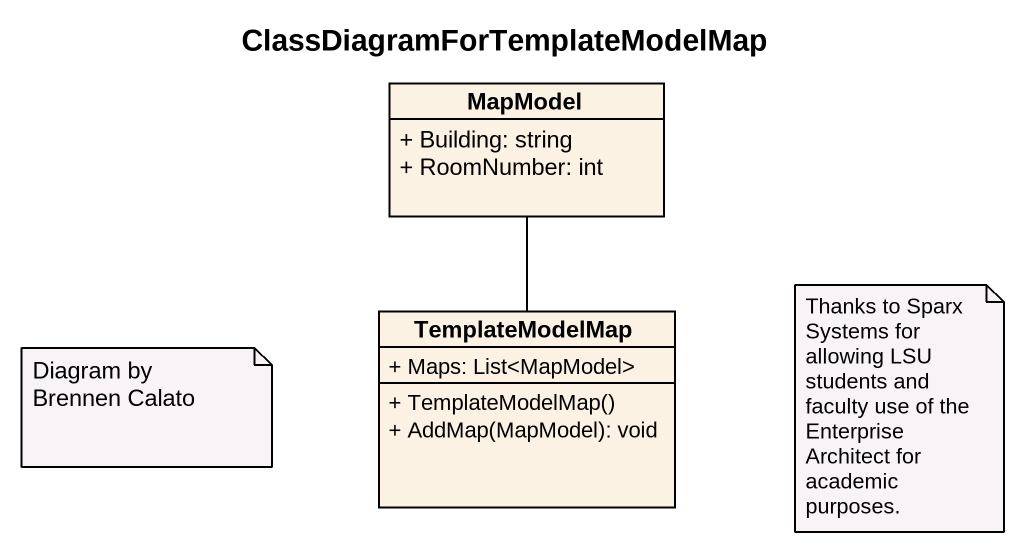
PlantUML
@startuml
title ClassDiagramForTemplateModelMap
hide circle
hide empty members
skinparam classAttributeIconSize 0
class MapModel {
  + Building: string
  + RoomNumber: int
}
class TemplateModelMap {
  + Maps: List<MapModel>
  + TemplateModelMap()
  + AddMap(MapModel): void
}
MapModel -- TemplateModelMap
note as N1
  Thanks to Sparx Systems for allowing LSU students and faculty use of the Enterprise Architect for academic purposes.
end note
note as N2
  Diagram by Brennen Calato
end note
@enduml
